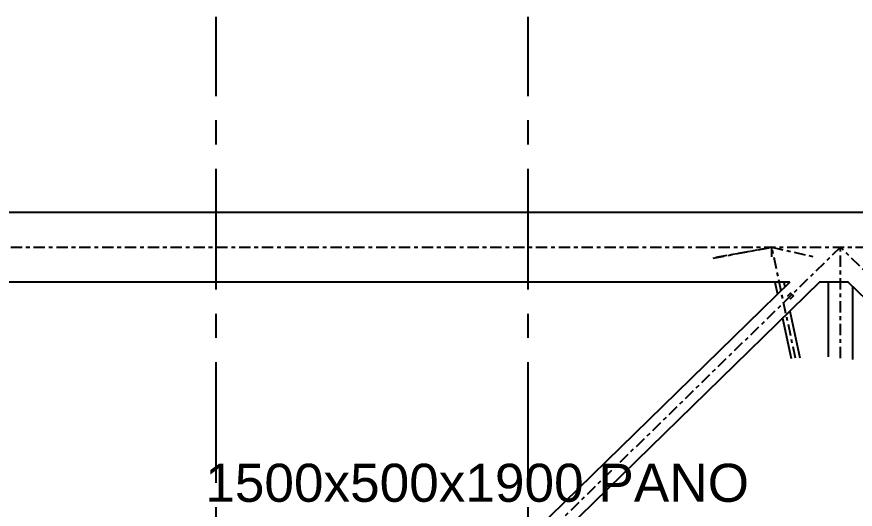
# Model space of a CAD drawing. Header units: millimetres. Extents: x 2368 to 8313, y 7493 to 11698.
# Drawn here: x 5164.2 to 5384.5, y 9088.3 to 9217.7 of the extents above; entities that cross this region are included whole.
import ezdxf

# ---------------------------------------------------------------- set-up
doc = ezdxf.new("R2010")
doc.units = ezdxf.units.MM
for name, pattern in [('CENTER', [50.8, 31.75, -6.35, 6.35, -6.35]), ('XKITLINE00', [0]), ('XKITLINE03', [6, 3, -1, 1, -1])]:
    doc.linetypes.add(name, pattern=pattern)
doc.styles.add('ARIAL', font='arial.ttf')

msp = doc.modelspace()

# ---------------------------------------------------------------- linework, layer by layer
at = {"color": 6, "linetype": 'CENTER'}
for p, q in [((5216.5882, 8739.6288), (5216.5882, 9217.681)), ((5298.5882, 8739.6288), (5298.5882, 9217.681))]:
    msp.add_line(p, q, dxfattribs=at)
at = {"color": 8, "linetype": 'XKITLINE00'}
for p, q in [((5738.5883, 9166.2624), (4688.5882, 9166.2624)), ((5367.3104, 9147.9824), (5068.2872, 9147.9824)), ((5367.3104, 9147.9824), (5247.614, 9031.2055)), ((5375.1291, 9147.9824), (5255.4327, 9031.2055)), ((5363.3728, 9147.9824), (5364.0507, 9144.8023)), ((5365.7, 9147.9824), (5365.9772, 9146.6818)), ((5382.6821, 9147.9824), (5375.1291, 9147.9824)), ((5377.3631, 9147.9824), (5377.3631, 9128.3265)), ((5502.3785, 9031.2055), (5382.6821, 9147.9824)), ((5383.8134, 9146.8788), (5383.8134, 9127.6759)), ((5367.3232, 9140.367), (5369.9348, 9128.1151)), ((5365.3967, 9138.4875), (5367.6562, 9127.8873))]:
    msp.add_line(p, q, dxfattribs=at)
at = {"color": 8, "linetype": 'XKITLINE03'}
for p, q in [((4688.5882, 9157.1224), (5738.5883, 9157.1224)), ((5380.5882, 9157.1224), (5216.5882, 8997.1224)), ((5362.5882, 9157.1223), (5347.133, 9154.2906)), ((5347.133, 9154.2905), (5362.5882, 9157.1223)), ((5362.5882, 9154.5767), (5362.5882, 9157.1223)), ((5368.7955, 9128.0012), (5362.5882, 9157.1223)), ((5362.5882, 9157.1223), (5373.9947, 9154.5726)), ((5544.5882, 8997.1224), (5380.5882, 9157.1224)), ((5380.5882, 9128.0012), (5380.5882, 9157.1223)), ((5366.7738, 9144.3715), (5367.5183, 9145.0978)), ((5366.7738, 9144.3715), (5367.5183, 9145.0978)), ((5366.7738, 9144.3715), (5367.5183, 9145.0978)), ((5368.2445, 9144.3533), (5367.5001, 9143.6271)), ((5368.2445, 9144.3533), (5367.5001, 9143.6271)), ((5368.2445, 9144.3533), (5367.5001, 9143.6271)), ((5367.5092, 9144.3624), (5367.5092, 9144.3624)), ((5367.5183, 9145.0978), (5368.2445, 9144.3533)), ((5367.5183, 9145.0978), (5368.2445, 9144.3533)), ((5367.5183, 9145.0978), (5368.2445, 9144.3533))]:
    msp.add_line(p, q, dxfattribs=at)
at = {"color": 8, "linetype": 'XKITLINE00'}
for centre in [(5362.5882, 9157.1223), (5362.5882, 9157.1223), (5362.5882, 9157.1223), (5362.5882, 9157.1223), (5362.5882, 9157.1223), (5380.5882, 9157.1224), (5380.5882, 9157.1224), (5380.5882, 9157.1223), (5366.7738, 9144.3715), (5366.7738, 9144.3715), (5366.7738, 9144.3715), (5367.5001, 9143.6271), (5367.5001, 9143.6271), (5367.5001, 9143.6271), (5367.5092, 9144.3624), (5367.5183, 9145.0978), (5367.5183, 9145.0978), (5367.5183, 9145.0978), (5367.5183, 9145.0978), (5367.5183, 9145.0978), (5367.5183, 9145.0978), (5368.2445, 9144.3533), (5368.2445, 9144.3533), (5368.2445, 9144.3533), (5368.2445, 9144.3533), (5368.2445, 9144.3533), (5368.2445, 9144.3533)]:
    msp.add_circle(centre, 0.01, dxfattribs=at)

# ---------------------------------------------------------------- texts
at = {"color": 30, "style": 'ARIAL'}
msp.add_text('1500x500x1900 PANO', height=10, dxfattribs=at).set_placement((5213.7091, 9090.2611))

doc.saveas('drawing.dxf')
